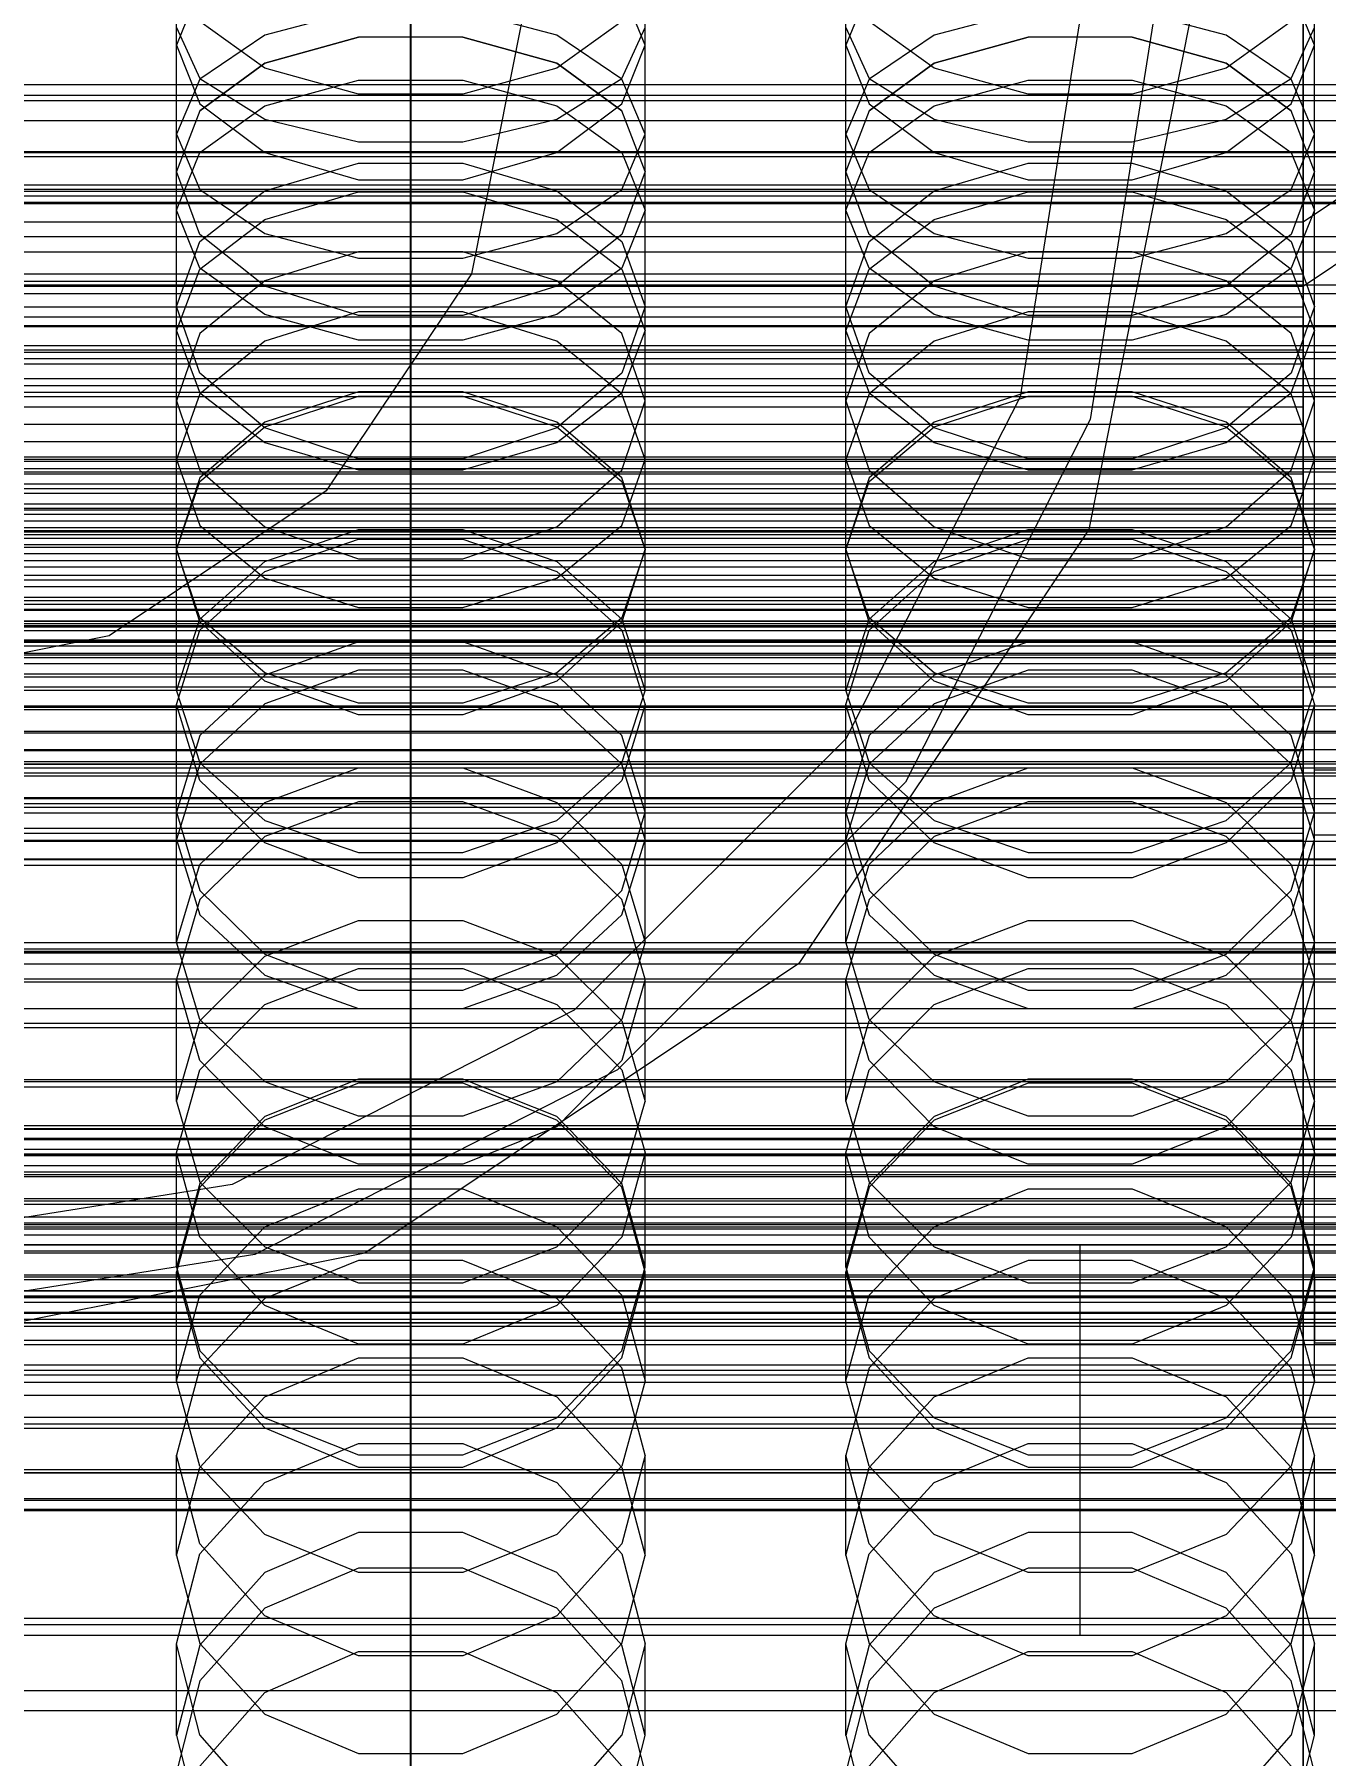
# Model space of a CAD drawing. Header units: millimetres. Extents: x -2500 to 58855, y -53268 to 6837.
# Drawn here: x 16.3 to 132, y -34105.8 to -33951.5 of the extents above; entities that cross this region are included whole.
import ezdxf

# ---------------------------------------------------------------- set-up
doc = ezdxf.new("R2010")
doc.units = ezdxf.units.MM
for name, color, linetype, lineweight in [('COTAS_O', 1, 'Continuous', 0), ('frontal_briquetadora', 7, 'Continuous', 0), ('frontal_C01', 7, 'Continuous', 0), ('frontal_C02', 7, 'Continuous', 0), ('frontal_C03', 7, 'Continuous', 0), ('frontal_mezcladora', 7, 'Continuous', 0), ('frontal_secador', 7, 'Continuous', 0)]:
    doc.layers.add(name, color=color, linetype=linetype, lineweight=lineweight)
doc.dimstyles.new('R19_100', dxfattribs={"dimtxt": 250, "dimasz": 150, "dimexe": 150, "dimexo": 80, "dimgap": 100, "dimtad": 1, "dimtih": 1, "dimtoh": 1, "dimdsep": 46, "dimcen": 0.09, "dimadec": 0, "dimazin": 0, "dimtfac": 1, "dimtdec": 4, "dimtofl": 0, "dimtmove": 0, "dimatfit": 3, "dimfxl": 1, "dimtolj": 1, "dimtzin": 0, "dimarcsym": 0})

# ---------------------------------------------------------------- blocks, each defined once
blk = doc.blocks.new('*D39')
at = {"layer": 'COTAS_O', "color": 0, "lineweight": -2, "transparency": 16777216}
for p, q in [((-1725, -34320), (-1725, -33550)), ((1725, -34320), (1725, -33550)), ((-1575, -33700), (1575, -33700))]:
    blk.add_line(p, q, dxfattribs=at)
at = {"layer": 'COTAS_O', "color": 0, "transparency": 16777216}
for points in [[(-1575, -33675), (-1575, -33725), (-1725, -33700)], [(1575, -33675), (1575, -33725), (1725, -33700)]]:
    blk.add_solid(points, dxfattribs=at)
at = {"layer": 'Defpoints', "color": 0, "transparency": 16777216}
for p in [(1725, -33700), (-1725, -34400), (1725, -34400)]:
    blk.add_point(p, dxfattribs=at)
blk = doc.blocks.new('*D42')
at = {"layer": 'COTAS_O', "color": 0, "lineweight": -2, "transparency": 16777216}
for p, q in [((-570, -33700), (200, -33700)), ((50, -34750), (50, -33850)), ((-570, -34900), (200, -34900))]:
    blk.add_line(p, q, dxfattribs=at)
at = {"layer": 'COTAS_O', "color": 0, "transparency": 16777216}
for points in [[(25, -33850), (75, -33850), (50, -33700)], [(25, -34750), (75, -34750), (50, -34900)]]:
    blk.add_solid(points, dxfattribs=at)
at = {"layer": 'Defpoints', "color": 0, "transparency": 16777216}
for p in [(-650, -33700), (50, -33700), (-650, -34900)]:
    blk.add_point(p, dxfattribs=at)
blk = doc.blocks.new('*D43')
at = {"layer": 'COTAS_O', "color": 0, "lineweight": -2, "transparency": 16777216}
for p, q in [((-650, -34820), (-650, -34050)), ((650, -34820), (650, -34050)), ((-500, -34200), (500, -34200))]:
    blk.add_line(p, q, dxfattribs=at)
at = {"layer": 'COTAS_O', "color": 0, "transparency": 16777216}
for points in [[(-500, -34175), (-500, -34225), (-650, -34200)], [(500, -34175), (500, -34225), (650, -34200)]]:
    blk.add_solid(points, dxfattribs=at)
at = {"layer": 'Defpoints', "color": 0, "transparency": 16777216}
for p in [(650, -34200), (-650, -34900), (650, -34900)]:
    blk.add_point(p, dxfattribs=at)

msp = doc.modelspace()

# ---------------------------------------------------------------- linework, layer by layer
at = {"layer": 'frontal_briquetadora'}
for p, q in [((29, -33960.462), (29, -33945.334)), ((71, -33960.462), (71, -33945.334)), ((89, -33960.462), (89, -33945.334)), ((131, -33960.462), (131, -33945.334)), ((31.08, -33947.366), (29, -33952.465)), ((71, -33952.465), (68.92, -33947.366)), ((91.08, -33947.366), (89, -33952.465)), ((131, -33952.465), (128.92, -33947.366)), ((36.906, -33954.52), (31.08, -33950.361)), ((45.327, -33949.368), (36.907, -33951.565)), ((63.093, -33951.565), (54.673, -33949.368)), ((68.92, -33950.361), (63.094, -33954.52)), ((96.906, -33954.52), (91.08, -33950.361)), ((105.327, -33949.368), (96.907, -33951.565)), ((123.093, -33951.565), (114.673, -33949.368)), ((128.92, -33950.361), (123.094, -33954.52)), ((29, -33950.89), (31.08, -33955.446)), ((36.907, -33951.565), (31.08, -33955.525)), ((45.326, -33951.768), (36.906, -33954.085)), ((36.906, -33954.085), (45.326, -33951.768)), ((54.674, -33951.768), (45.326, -33951.768)), ((63.094, -33954.085), (54.674, -33951.768)), ((54.674, -33951.768), (63.094, -33954.085)), ((68.92, -33955.525), (63.093, -33951.565)), ((68.92, -33955.446), (71, -33950.89)), ((89, -33950.89), (91.08, -33955.446)), ((96.907, -33951.565), (91.08, -33955.525)), ((105.326, -33951.768), (96.906, -33954.085)), ((96.906, -33954.085), (105.326, -33951.768)), ((114.674, -33951.768), (105.326, -33951.768)), ((123.094, -33954.085), (114.674, -33951.768)), ((114.674, -33951.768), (123.094, -33954.085)), ((128.92, -33955.525), (123.093, -33951.565)), ((128.92, -33955.446), (131, -33950.89)), ((29, -33967.266), (29, -33952.465)), ((29, -33952.465), (31.08, -33957.738)), ((68.92, -33957.738), (71, -33952.465)), ((71, -33967.266), (71, -33952.465)), ((89, -33967.266), (89, -33952.465)), ((89, -33952.465), (91.08, -33957.738)), ((128.92, -33957.738), (131, -33952.465)), ((131, -33967.266), (131, -33952.465)), ((36.906, -33954.085), (31.08, -33958.344)), ((31.08, -33958.344), (36.906, -33954.085)), ((45.326, -33956.878), (36.906, -33954.52)), ((63.094, -33954.52), (54.674, -33956.878)), ((68.92, -33958.344), (63.094, -33954.085)), ((63.094, -33954.085), (68.92, -33958.344)), ((96.906, -33954.085), (91.08, -33958.344)), ((91.08, -33958.344), (96.906, -33954.085)), ((105.326, -33956.878), (96.906, -33954.52)), ((123.094, -33954.52), (114.674, -33956.878)), ((128.92, -33958.344), (123.094, -33954.085)), ((123.094, -33954.085), (128.92, -33958.344)), ((31.08, -33955.525), (29, -33960.462)), ((31.08, -33955.446), (36.907, -33959.099)), ((36.907, -33957.922), (45.327, -33955.615)), ((54.674, -33956.878), (45.326, -33956.878)), ((45.327, -33955.615), (54.673, -33955.615)), ((54.673, -33955.615), (63.093, -33957.922)), ((63.093, -33959.099), (68.92, -33955.446)), ((71, -33960.462), (68.92, -33955.525)), ((91.08, -33955.525), (89, -33960.462)), ((91.08, -33955.446), (96.907, -33959.099)), ((96.907, -33957.922), (105.327, -33955.615)), ((114.674, -33956.878), (105.326, -33956.878)), ((105.327, -33955.615), (114.673, -33955.615)), ((114.673, -33955.615), (123.093, -33957.922)), ((123.093, -33959.099), (128.92, -33955.446)), ((131, -33960.462), (128.92, -33955.525)), ((31.08, -33958.344), (29, -33963.807)), ((31.08, -33957.738), (36.906, -33962.092)), ((31.08, -33962.081), (36.907, -33957.922)), ((63.093, -33957.922), (68.92, -33962.081)), ((63.094, -33962.092), (68.92, -33957.738)), ((71, -33963.807), (68.92, -33958.344)), ((91.08, -33958.344), (89, -33963.807)), ((91.08, -33957.738), (96.906, -33962.092)), ((91.08, -33962.081), (96.907, -33957.922)), ((123.093, -33957.922), (128.92, -33962.081)), ((123.094, -33962.092), (128.92, -33957.738)), ((131, -33963.807), (128.92, -33958.344)), ((36.907, -33959.099), (45.327, -33961.127)), ((54.673, -33961.127), (63.093, -33959.099)), ((96.907, -33959.099), (105.327, -33961.127)), ((114.673, -33961.127), (123.093, -33959.099)), ((29, -33960.462), (31.08, -33965.4)), ((45.327, -33961.127), (54.673, -33961.127)), ((68.92, -33965.4), (71, -33960.462)), ((89, -33960.462), (91.08, -33965.4)), ((105.327, -33961.127), (114.673, -33961.127)), ((128.92, -33965.4), (131, -33960.462)), ((29, -33967.266), (31.08, -33962.081)), ((36.906, -33962.092), (45.326, -33964.556)), ((36.906, -33965.539), (45.326, -33963.061)), ((45.326, -33963.061), (54.674, -33963.061)), ((54.674, -33964.556), (63.094, -33962.092)), ((54.674, -33963.061), (63.094, -33965.539)), ((68.92, -33962.081), (71, -33967.266)), ((89, -33967.266), (91.08, -33962.081)), ((96.906, -33962.092), (105.326, -33964.556)), ((96.906, -33965.539), (105.326, -33963.061)), ((105.326, -33963.061), (114.674, -33963.061)), ((114.674, -33964.556), (123.094, -33962.092)), ((114.674, -33963.061), (123.094, -33965.539)), ((128.92, -33962.081), (131, -33967.266)), ((31.08, -33969.438), (29, -33963.807)), ((29, -33978.088), (29, -33963.807)), ((45.326, -33964.556), (54.674, -33964.556)), ((71, -33963.807), (68.92, -33969.438)), ((71, -33978.088), (71, -33963.807)), ((91.08, -33969.438), (89, -33963.807)), ((89, -33978.088), (89, -33963.807)), ((105.326, -33964.556), (114.674, -33964.556)), ((131, -33963.807), (128.92, -33969.438)), ((131, -33978.088), (131, -33963.807)), ((31.08, -33965.4), (36.907, -33969.359)), ((31.08, -33970.084), (36.906, -33965.539)), ((36.907, -33968.093), (45.327, -33965.624)), ((45.327, -33965.624), (54.673, -33965.624)), ((54.673, -33965.624), (63.093, -33968.093)), ((63.093, -33969.359), (68.92, -33965.4)), ((63.094, -33965.539), (68.92, -33970.084)), ((91.08, -33965.4), (96.907, -33969.359)), ((91.08, -33970.084), (96.906, -33965.539)), ((96.907, -33968.093), (105.327, -33965.624)), ((105.327, -33965.624), (114.673, -33965.624)), ((114.673, -33965.624), (123.093, -33968.093)), ((123.093, -33969.359), (128.92, -33965.4)), ((123.094, -33965.539), (128.92, -33970.084)), ((31.08, -33972.452), (29, -33967.266)), ((71, -33967.266), (68.92, -33972.452)), ((91.08, -33972.452), (89, -33967.266)), ((131, -33967.266), (128.92, -33972.452)), ((31.08, -33972.541), (36.907, -33968.093)), ((63.093, -33968.093), (68.92, -33972.541)), ((91.08, -33972.541), (96.907, -33968.093)), ((123.093, -33968.093), (128.92, -33972.541)), ((29, -33975.899), (31.08, -33970.084)), ((36.906, -33974.075), (31.08, -33969.438)), ((36.907, -33969.359), (45.327, -33971.557)), ((54.673, -33971.557), (63.093, -33969.359)), ((68.92, -33969.438), (63.094, -33974.075)), ((68.92, -33970.084), (71, -33975.899)), ((89, -33975.899), (91.08, -33970.084)), ((96.906, -33974.075), (91.08, -33969.438)), ((96.907, -33969.359), (105.327, -33971.557)), ((114.673, -33971.557), (123.093, -33969.359)), ((128.92, -33969.438), (123.094, -33974.075)), ((128.92, -33970.084), (131, -33975.899)), ((45.326, -33971.009), (36.906, -33973.591)), ((54.674, -33971.009), (45.326, -33971.009)), ((45.327, -33971.557), (54.673, -33971.557)), ((63.094, -33973.591), (54.674, -33971.009)), ((105.326, -33971.009), (96.906, -33973.591)), ((114.674, -33971.009), (105.326, -33971.009)), ((105.327, -33971.557), (114.673, -33971.557)), ((123.094, -33973.591), (114.674, -33971.009)), ((29, -33978.088), (31.08, -33972.541)), ((36.907, -33976.61), (31.08, -33972.452)), ((36.906, -33973.591), (31.08, -33978.321)), ((68.92, -33972.452), (63.093, -33976.61)), ((68.92, -33978.321), (63.094, -33973.591)), ((68.92, -33972.541), (71, -33978.088)), ((89, -33978.088), (91.08, -33972.541)), ((96.907, -33976.61), (91.08, -33972.452)), ((96.906, -33973.591), (91.08, -33978.321)), ((128.92, -33972.452), (123.093, -33976.61)), ((128.92, -33978.321), (123.094, -33973.591)), ((128.92, -33972.541), (131, -33978.088)), ((45.326, -33976.695), (36.906, -33974.075)), ((63.094, -33974.075), (54.674, -33976.695)), ((105.326, -33976.695), (96.906, -33974.075)), ((123.094, -33974.075), (114.674, -33976.695)), ((31.08, -33981.875), (29, -33975.899)), ((29, -33989.624), (29, -33975.899)), ((45.327, -33976.379), (36.907, -33979.002)), ((45.327, -33978.918), (36.907, -33976.61)), ((54.674, -33976.695), (45.326, -33976.695)), ((54.673, -33976.379), (45.327, -33976.379)), ((63.093, -33979.002), (54.673, -33976.379)), ((63.093, -33976.61), (54.673, -33978.918)), ((71, -33975.899), (68.92, -33981.875)), ((71, -33989.624), (71, -33975.899)), ((91.08, -33981.875), (89, -33975.899)), ((89, -33989.624), (89, -33975.899)), ((105.327, -33976.379), (96.907, -33979.002)), ((105.327, -33978.918), (96.907, -33976.61)), ((114.674, -33976.695), (105.326, -33976.695)), ((114.673, -33976.379), (105.327, -33976.379)), ((123.093, -33979.002), (114.673, -33976.379)), ((123.093, -33976.61), (114.673, -33978.918)), ((131, -33975.899), (128.92, -33981.875)), ((131, -33989.624), (131, -33975.899)), ((29, -33978.088), (31.08, -33983.634)), ((31.08, -33978.321), (29, -33984.362)), ((68.92, -33983.634), (71, -33978.088)), ((71, -33984.362), (68.92, -33978.321)), ((89, -33978.088), (91.08, -33983.634)), ((91.08, -33978.321), (89, -33984.362)), ((128.92, -33983.634), (131, -33978.088)), ((131, -33984.362), (128.92, -33978.321)), ((36.907, -33979.002), (31.08, -33983.729)), ((54.673, -33978.918), (45.327, -33978.918)), ((68.92, -33983.729), (63.093, -33979.002)), ((96.907, -33979.002), (91.08, -33983.729)), ((114.673, -33978.918), (105.327, -33978.918)), ((128.92, -33983.729), (123.093, -33979.002)), ((36.906, -33986.783), (31.08, -33981.875)), ((68.92, -33981.875), (63.094, -33986.783)), ((96.906, -33986.783), (91.08, -33981.875)), ((128.92, -33981.875), (123.094, -33986.783)), ((31.08, -33983.729), (29, -33989.624)), ((29, -33997.699), (29, -33984.362)), ((29, -33984.362), (31.08, -33990.56)), ((31.08, -33983.634), (36.907, -33988.082)), ((45.326, -33983.539), (36.906, -33986.271)), ((36.907, -33986.673), (45.327, -33983.95)), ((54.674, -33983.539), (45.326, -33983.539)), ((45.327, -33983.95), (54.673, -33983.95)), ((54.673, -33983.95), (63.093, -33986.673)), ((63.094, -33986.271), (54.674, -33983.539)), ((63.093, -33988.082), (68.92, -33983.634)), ((71, -33989.624), (68.92, -33983.729)), ((68.92, -33990.56), (71, -33984.362)), ((71, -33997.699), (71, -33984.362)), ((91.08, -33983.729), (89, -33989.624)), ((89, -33997.699), (89, -33984.362)), ((89, -33984.362), (91.08, -33990.56)), ((91.08, -33983.634), (96.907, -33988.082)), ((105.326, -33983.539), (96.906, -33986.271)), ((96.907, -33986.673), (105.327, -33983.95)), ((114.674, -33983.539), (105.326, -33983.539)), ((105.327, -33983.95), (114.673, -33983.95)), ((114.673, -33983.95), (123.093, -33986.673)), ((123.094, -33986.271), (114.674, -33983.539)), ((123.093, -33988.082), (128.92, -33983.634)), ((131, -33989.624), (128.92, -33983.729)), ((128.92, -33990.56), (131, -33984.362)), ((131, -33997.699), (131, -33984.362)), ((36.906, -33986.271), (31.08, -33991.269)), ((68.92, -33991.269), (63.094, -33986.271)), ((96.906, -33986.271), (91.08, -33991.269)), ((128.92, -33991.269), (123.094, -33986.271)), ((31.08, -33991.58), (36.907, -33986.673)), ((45.326, -33989.552), (36.906, -33986.783)), ((63.094, -33986.783), (54.674, -33989.552)), ((63.093, -33986.673), (68.92, -33991.58)), ((91.08, -33991.58), (96.907, -33986.673)), ((105.326, -33989.552), (96.906, -33986.783)), ((123.094, -33986.783), (114.674, -33989.552)), ((123.093, -33986.673), (128.92, -33991.58)), ((36.907, -33988.082), (45.327, -33990.551)), ((54.673, -33990.551), (63.093, -33988.082)), ((96.907, -33988.082), (105.327, -33990.551)), ((114.673, -33990.551), (123.093, -33988.082)), ((29, -33989.624), (31.08, -33995.519)), ((31.08, -33990.56), (36.906, -33995.642)), ((54.674, -33989.552), (45.326, -33989.552)), ((45.327, -33990.551), (54.673, -33990.551)), ((63.094, -33995.642), (68.92, -33990.56)), ((68.92, -33995.519), (71, -33989.624)), ((89, -33989.624), (91.08, -33995.519)), ((91.08, -33990.56), (96.906, -33995.642)), ((114.674, -33989.552), (105.326, -33989.552)), ((105.327, -33990.551), (114.673, -33990.551)), ((123.094, -33995.642), (128.92, -33990.56)), ((128.92, -33995.519), (131, -33989.624)), ((31.08, -33991.269), (29, -33997.637)), ((29, -33997.699), (31.08, -33991.58)), ((71, -33997.637), (68.92, -33991.269)), ((68.92, -33991.58), (71, -33997.699)), ((91.08, -33991.269), (89, -33997.637)), ((89, -33997.699), (91.08, -33991.58)), ((131, -33997.637), (128.92, -33991.269)), ((128.92, -33991.58), (131, -33997.699)), ((31.08, -33995.519), (36.907, -34000.246)), ((63.093, -34000.246), (68.92, -33995.519)), ((91.08, -33995.519), (96.907, -34000.246)), ((123.093, -34000.246), (128.92, -33995.519)), ((36.906, -33995.642), (45.326, -33998.507)), ((36.906, -33999.647), (45.326, -33996.77)), ((36.907, -33998.756), (45.327, -33995.888)), ((45.326, -33996.77), (54.674, -33996.77)), ((45.327, -33995.888), (54.673, -33995.888)), ((54.673, -33995.888), (63.093, -33998.756)), ((54.674, -33998.507), (63.094, -33995.642)), ((54.674, -33996.77), (63.094, -33999.647)), ((96.906, -33995.642), (105.326, -33998.507)), ((96.906, -33999.647), (105.326, -33996.77)), ((96.907, -33998.756), (105.327, -33995.888)), ((105.326, -33996.77), (114.674, -33996.77)), ((105.327, -33995.888), (114.673, -33995.888)), ((114.673, -33995.888), (123.093, -33998.756)), ((114.674, -33998.507), (123.094, -33995.642)), ((114.674, -33996.77), (123.094, -33999.647)), ((31.08, -34004.156), (29, -33997.637)), ((29, -34010.365), (29, -33997.637)), ((31.08, -34003.818), (29, -33997.699)), ((45.326, -33998.507), (54.674, -33998.507)), ((71, -33997.637), (68.92, -34004.156)), ((71, -33997.699), (68.92, -34003.818)), ((71, -34010.365), (71, -33997.637)), ((91.08, -34004.156), (89, -33997.637)), ((89, -34010.365), (89, -33997.637)), ((91.08, -34003.818), (89, -33997.699)), ((105.326, -33998.507), (114.674, -33998.507)), ((131, -33997.637), (128.92, -34004.156)), ((131, -33997.699), (128.92, -34003.818)), ((131, -34010.365), (131, -33997.637)), ((31.08, -34003.922), (36.907, -33998.756)), ((31.08, -34004.9), (36.906, -33999.647)), ((63.093, -33998.756), (68.92, -34003.922)), ((63.094, -33999.647), (68.92, -34004.9)), ((91.08, -34003.922), (96.907, -33998.756)), ((91.08, -34004.9), (96.906, -33999.647)), ((123.093, -33998.756), (128.92, -34003.922)), ((123.094, -33999.647), (128.92, -34004.9)), ((36.907, -34000.246), (45.327, -34002.87)), ((54.673, -34002.87), (63.093, -34000.246)), ((96.907, -34000.246), (105.327, -34002.87)), ((114.673, -34002.87), (123.093, -34000.246)), ((45.327, -34002.87), (54.673, -34002.87)), ((105.327, -34002.87), (114.673, -34002.87)), ((29, -34010.365), (31.08, -34003.922)), ((36.907, -34008.725), (31.08, -34003.818)), ((36.906, -34009.49), (31.08, -34004.156)), ((68.92, -34003.818), (63.093, -34008.725)), ((68.92, -34004.156), (63.094, -34009.49)), ((68.92, -34003.922), (71, -34010.365)), ((89, -34010.365), (91.08, -34003.922)), ((96.907, -34008.725), (91.08, -34003.818)), ((96.906, -34009.49), (91.08, -34004.156)), ((128.92, -34003.818), (123.093, -34008.725)), ((128.92, -34004.156), (123.094, -34009.49)), ((128.92, -34003.922), (131, -34010.365)), ((29, -34011.581), (31.08, -34004.9)), ((45.326, -34005.966), (36.906, -34008.934)), ((54.674, -34005.966), (45.326, -34005.966)), ((63.094, -34008.934), (54.674, -34005.966)), ((68.92, -34004.9), (71, -34011.581)), ((89, -34011.581), (91.08, -34004.9)), ((105.326, -34005.966), (96.906, -34008.934)), ((114.674, -34005.966), (105.326, -34005.966)), ((123.094, -34008.934), (114.674, -34005.966)), ((128.92, -34004.9), (131, -34011.581)), ((36.906, -34008.934), (31.08, -34014.352)), ((45.327, -34008.499), (36.907, -34011.504)), ((45.327, -34011.448), (36.907, -34008.725)), ((54.673, -34008.499), (45.327, -34008.499)), ((63.093, -34011.504), (54.673, -34008.499)), ((63.093, -34008.725), (54.673, -34011.448)), ((68.92, -34014.351), (63.094, -34008.934)), ((96.906, -34008.934), (91.08, -34014.352)), ((105.327, -34008.499), (96.907, -34011.504)), ((105.327, -34011.448), (96.907, -34008.725)), ((114.673, -34008.499), (105.327, -34008.499)), ((123.093, -34011.504), (114.673, -34008.499)), ((123.093, -34008.725), (114.673, -34011.448)), ((128.92, -34014.351), (123.094, -34008.934)), ((29, -34010.365), (31.08, -34016.808)), ((45.326, -34012.492), (36.906, -34009.49)), ((63.094, -34009.49), (54.674, -34012.492)), ((68.92, -34016.808), (71, -34010.365)), ((89, -34010.365), (91.08, -34016.808)), ((105.326, -34012.492), (96.906, -34009.49)), ((123.094, -34009.49), (114.674, -34012.492)), ((128.92, -34016.808), (131, -34010.365)), ((31.08, -34018.404), (29, -34011.581)), ((29, -34023.669), (29, -34011.581)), ((36.907, -34011.504), (31.08, -34016.918)), ((54.674, -34012.492), (45.326, -34012.492)), ((54.673, -34011.448), (45.327, -34011.448)), ((68.92, -34016.918), (63.093, -34011.504)), ((71, -34011.581), (68.92, -34018.404)), ((71, -34023.669), (71, -34011.581)), ((91.08, -34018.404), (89, -34011.581)), ((89, -34023.669), (89, -34011.581)), ((96.907, -34011.504), (91.08, -34016.918)), ((114.674, -34012.492), (105.326, -34012.492)), ((114.673, -34011.448), (105.327, -34011.448)), ((128.92, -34016.918), (123.093, -34011.504)), ((131, -34011.581), (128.92, -34018.404)), ((131, -34023.669), (131, -34011.581)), ((31.08, -34014.352), (29, -34021.231)), ((71, -34021.231), (68.92, -34014.351)), ((91.08, -34014.352), (89, -34021.231)), ((131, -34021.231), (128.92, -34014.351)), ((31.08, -34016.918), (29, -34023.669)), ((31.08, -34016.808), (36.907, -34021.975)), ((63.093, -34021.975), (68.92, -34016.808)), ((71, -34023.669), (68.92, -34016.918)), ((91.08, -34016.918), (89, -34023.669)), ((91.08, -34016.808), (96.907, -34021.975)), ((123.093, -34021.975), (128.92, -34016.808)), ((131, -34023.669), (128.92, -34016.918)), ((36.906, -34023.977), (31.08, -34018.404)), ((36.907, -34020.357), (45.327, -34017.265)), ((45.327, -34017.265), (54.673, -34017.265)), ((54.673, -34017.265), (63.093, -34020.357)), ((68.92, -34018.404), (63.094, -34023.977)), ((96.906, -34023.977), (91.08, -34018.404)), ((96.907, -34020.357), (105.327, -34017.265)), ((105.327, -34017.265), (114.673, -34017.265)), ((114.673, -34017.265), (123.093, -34020.357)), ((128.92, -34018.404), (123.094, -34023.977)), ((29, -34032.877), (29, -34021.231)), ((29, -34021.231), (31.08, -34028.248)), ((31.08, -34025.929), (36.907, -34020.357)), ((45.326, -34020.296), (36.906, -34023.397)), ((54.674, -34020.296), (45.326, -34020.296)), ((63.094, -34023.397), (54.674, -34020.296)), ((63.093, -34020.357), (68.92, -34025.929)), ((68.92, -34028.248), (71, -34021.231)), ((71, -34032.877), (71, -34021.231)), ((89, -34032.877), (89, -34021.231)), ((89, -34021.231), (91.08, -34028.248)), ((91.08, -34025.929), (96.907, -34020.357)), ((105.326, -34020.296), (96.906, -34023.397)), ((114.674, -34020.296), (105.326, -34020.296)), ((123.094, -34023.397), (114.674, -34020.296)), ((123.093, -34020.357), (128.92, -34025.929)), ((128.92, -34028.248), (131, -34021.231)), ((131, -34032.877), (131, -34021.231)), ((36.907, -34021.975), (45.327, -34024.842)), ((54.673, -34024.842), (63.093, -34021.975)), ((96.907, -34021.975), (105.327, -34024.842)), ((114.673, -34024.842), (123.093, -34021.975)), ((29, -34023.669), (31.08, -34030.42)), ((36.906, -34023.397), (31.08, -34029.048)), ((45.326, -34027.11), (36.906, -34023.977)), ((45.327, -34024.842), (54.673, -34024.842)), ((63.094, -34023.977), (54.674, -34027.11)), ((68.92, -34029.048), (63.094, -34023.397)), ((68.92, -34030.42), (71, -34023.669)), ((89, -34023.669), (91.08, -34030.42)), ((96.906, -34023.397), (91.08, -34029.048)), ((105.326, -34027.11), (96.906, -34023.977)), ((105.327, -34024.842), (114.673, -34024.842)), ((123.094, -34023.977), (114.674, -34027.11)), ((128.92, -34029.048), (123.094, -34023.397)), ((128.92, -34030.42), (131, -34023.669)), ((29, -34032.877), (31.08, -34025.929)), ((68.92, -34025.929), (71, -34032.877)), ((89, -34032.877), (91.08, -34025.929)), ((128.92, -34025.929), (131, -34032.877)), ((54.674, -34027.11), (45.326, -34027.11)), ((114.674, -34027.11), (105.326, -34027.11)), ((31.08, -34029.048), (29, -34036.213)), ((31.08, -34028.248), (36.906, -34033.973)), ((63.094, -34033.973), (68.92, -34028.248)), ((71, -34036.213), (68.92, -34029.048)), ((91.08, -34029.048), (89, -34036.213)), ((91.08, -34028.248), (96.906, -34033.973)), ((123.094, -34033.973), (128.92, -34028.248)), ((131, -34036.213), (128.92, -34029.048)), ((31.08, -34030.42), (36.907, -34035.834)), ((36.907, -34034.145), (45.327, -34030.928)), ((45.327, -34030.928), (54.673, -34030.928)), ((54.673, -34030.928), (63.093, -34034.145)), ((63.093, -34035.834), (68.92, -34030.42)), ((91.08, -34030.42), (96.907, -34035.834)), ((96.907, -34034.145), (105.327, -34030.928)), ((105.327, -34030.928), (114.673, -34030.928)), ((114.673, -34030.928), (123.093, -34034.145)), ((123.093, -34035.834), (128.92, -34030.42)), ((31.08, -34039.824), (29, -34032.877)), ((36.906, -34033.973), (45.326, -34037.189)), ((54.674, -34037.189), (63.094, -34033.973)), ((71, -34032.877), (68.92, -34039.824)), ((91.08, -34039.824), (89, -34032.877)), ((96.906, -34033.973), (105.326, -34037.189)), ((114.674, -34037.189), (123.094, -34033.973)), ((131, -34032.877), (128.92, -34039.824)), ((31.08, -34039.942), (36.907, -34034.145)), ((36.906, -34038.466), (45.326, -34035.24)), ((45.326, -34035.24), (54.674, -34035.24)), ((54.674, -34035.24), (63.094, -34038.466)), ((63.093, -34034.145), (68.92, -34039.942)), ((91.08, -34039.942), (96.907, -34034.145)), ((96.906, -34038.466), (105.326, -34035.24)), ((105.326, -34035.24), (114.674, -34035.24)), ((114.674, -34035.24), (123.094, -34038.466)), ((123.093, -34034.145), (128.92, -34039.942)), ((31.08, -34043.507), (29, -34036.213)), ((29, -34047.171), (29, -34036.213)), ((36.907, -34035.834), (45.327, -34038.839)), ((54.673, -34038.839), (63.093, -34035.834)), ((71, -34036.213), (68.92, -34043.507)), ((71, -34047.171), (71, -34036.213)), ((91.08, -34043.507), (89, -34036.213)), ((89, -34047.171), (89, -34036.213)), ((96.907, -34035.834), (105.327, -34038.839)), ((114.673, -34038.839), (123.093, -34035.834)), ((131, -34036.213), (128.92, -34043.507)), ((131, -34047.171), (131, -34036.213)), ((31.08, -34044.338), (36.906, -34038.466)), ((45.326, -34037.189), (54.674, -34037.189)), ((63.094, -34038.466), (68.92, -34044.338)), ((91.08, -34044.338), (96.906, -34038.466)), ((105.326, -34037.189), (114.674, -34037.189)), ((123.094, -34038.466), (128.92, -34044.338)), ((29, -34047.171), (31.08, -34039.942)), ((36.907, -34045.396), (31.08, -34039.824)), ((45.327, -34038.839), (54.673, -34038.839)), ((68.92, -34039.824), (63.093, -34045.396)), ((68.92, -34039.942), (71, -34047.171)), ((89, -34047.171), (91.08, -34039.942)), ((96.907, -34045.396), (91.08, -34039.824)), ((105.327, -34038.839), (114.673, -34038.839)), ((128.92, -34039.824), (123.093, -34045.396)), ((128.92, -34039.942), (131, -34047.171)), ((29, -34051.77), (31.08, -34044.338)), ((36.906, -34049.448), (31.08, -34043.507)), ((68.92, -34043.507), (63.094, -34049.448)), ((68.92, -34044.338), (71, -34051.77)), ((89, -34051.77), (91.08, -34044.338)), ((96.906, -34049.448), (91.08, -34043.507)), ((128.92, -34043.507), (123.094, -34049.448)), ((128.92, -34044.338), (131, -34051.77)), ((45.326, -34045.526), (36.906, -34048.83)), ((45.327, -34045.18), (36.907, -34048.514)), ((45.327, -34048.488), (36.907, -34045.396)), ((54.674, -34045.526), (45.326, -34045.526)), ((54.673, -34045.18), (45.327, -34045.18)), ((63.093, -34048.514), (54.673, -34045.18)), ((63.093, -34045.396), (54.673, -34048.488)), ((63.094, -34048.83), (54.674, -34045.526)), ((105.326, -34045.526), (96.906, -34048.83)), ((105.327, -34045.18), (96.907, -34048.514)), ((105.327, -34048.488), (96.907, -34045.396)), ((114.674, -34045.526), (105.326, -34045.526)), ((114.673, -34045.18), (105.327, -34045.18)), ((123.093, -34048.514), (114.673, -34045.18)), ((123.093, -34045.396), (114.673, -34048.488)), ((123.094, -34048.83), (114.674, -34045.526)), ((29, -34047.171), (31.08, -34054.4)), ((68.92, -34054.4), (71, -34047.171)), ((89, -34047.171), (91.08, -34054.4)), ((128.92, -34054.4), (131, -34047.171)), ((36.907, -34048.514), (31.08, -34054.522)), ((36.906, -34048.83), (31.08, -34054.842)), ((45.326, -34052.781), (36.906, -34049.448)), ((54.673, -34048.488), (45.327, -34048.488)), ((63.094, -34049.448), (54.674, -34052.781)), ((68.92, -34054.522), (63.093, -34048.514)), ((68.92, -34054.842), (63.094, -34048.83)), ((96.907, -34048.514), (91.08, -34054.522)), ((96.906, -34048.83), (91.08, -34054.842)), ((105.326, -34052.781), (96.906, -34049.448)), ((114.673, -34048.488), (105.327, -34048.488)), ((123.094, -34049.448), (114.674, -34052.781)), ((128.92, -34054.522), (123.093, -34048.514)), ((128.92, -34054.842), (123.094, -34048.83)), ((-160, -34051.97), (200, -34051.97)), ((31.08, -34059.324), (29, -34051.77)), ((29, -34062.014), (29, -34051.77)), ((71, -34051.77), (68.92, -34059.324)), ((71, -34062.014), (71, -34051.77)), ((91.08, -34059.324), (89, -34051.77)), ((89, -34062.014), (89, -34051.77)), ((131, -34051.77), (128.92, -34059.324)), ((131, -34062.014), (131, -34051.77)), ((54.674, -34052.781), (45.326, -34052.781)), ((114.674, -34052.781), (105.326, -34052.781)), ((31.08, -34054.522), (29, -34062.014)), ((31.08, -34054.842), (29, -34062.443)), ((31.08, -34054.4), (36.907, -34060.197)), ((36.907, -34058.398), (45.327, -34054.99)), ((45.327, -34054.99), (54.673, -34054.99)), ((54.673, -34054.99), (63.093, -34058.398)), ((63.093, -34060.197), (68.92, -34054.4)), ((71, -34062.014), (68.92, -34054.522)), ((71, -34062.443), (68.92, -34054.842)), ((91.08, -34054.522), (89, -34062.014)), ((91.08, -34054.842), (89, -34062.443)), ((91.08, -34054.4), (96.907, -34060.197)), ((96.907, -34058.398), (105.327, -34054.99)), ((105.327, -34054.99), (114.673, -34054.99)), ((114.673, -34054.99), (123.093, -34058.398)), ((123.093, -34060.197), (128.92, -34054.4)), ((131, -34062.014), (128.92, -34054.522)), ((131, -34062.443), (128.92, -34054.842)), ((-160, -34056.386), (200, -34056.386)), ((31.08, -34064.539), (36.907, -34058.398)), ((63.093, -34058.398), (68.92, -34064.539)), ((91.08, -34064.539), (96.907, -34058.398)), ((123.093, -34058.398), (128.92, -34064.539)), ((-160, -34060.009), (200, -34060.009)), ((36.906, -34065.466), (31.08, -34059.324)), ((36.907, -34060.197), (45.327, -34063.414)), ((54.673, -34063.414), (63.093, -34060.197)), ((68.92, -34059.324), (63.094, -34065.466)), ((96.906, -34065.466), (91.08, -34059.324)), ((96.907, -34060.197), (105.327, -34063.414)), ((114.673, -34063.414), (123.093, -34060.197)), ((128.92, -34059.324), (123.094, -34065.466)), ((45.326, -34061.412), (36.906, -34064.828)), ((54.674, -34061.412), (45.326, -34061.412)), ((63.094, -34064.828), (54.674, -34061.412)), ((105.326, -34061.412), (96.906, -34064.828)), ((114.674, -34061.412), (105.326, -34061.412)), ((123.094, -34064.828), (114.674, -34061.412)), ((29, -34062.014), (31.08, -34069.506)), ((29, -34072.197), (29, -34062.443)), ((29, -34062.443), (31.08, -34070.159)), ((45.327, -34063.414), (54.673, -34063.414)), ((68.92, -34069.506), (71, -34062.014)), ((68.92, -34070.159), (71, -34062.443)), ((71, -34072.197), (71, -34062.443)), ((89, -34062.014), (91.08, -34069.506)), ((89, -34072.197), (89, -34062.443)), ((89, -34062.443), (91.08, -34070.159)), ((105.327, -34063.414), (114.673, -34063.414)), ((128.92, -34069.506), (131, -34062.014)), ((128.92, -34070.159), (131, -34062.443)), ((131, -34072.197), (131, -34062.443)), ((-160, -34064.151), (200, -34064.151)), ((29, -34072.197), (31.08, -34064.539)), ((36.906, -34064.828), (31.08, -34071.036)), ((68.92, -34071.036), (63.094, -34064.828)), ((68.92, -34064.539), (71, -34072.197)), ((89, -34072.197), (91.08, -34064.539)), ((96.906, -34064.828), (91.08, -34071.036)), ((128.92, -34071.036), (123.094, -34064.828)), ((128.92, -34064.539), (131, -34072.197)), ((45.326, -34068.909), (36.906, -34065.466)), ((63.094, -34065.466), (54.674, -34068.909)), ((105.326, -34068.909), (96.906, -34065.466)), ((123.094, -34065.466), (114.674, -34068.909)), ((-160, -34068.567), (200, -34068.567)), ((31.08, -34069.506), (36.907, -34075.515)), ((54.674, -34068.909), (45.326, -34068.909)), ((63.093, -34075.515), (68.92, -34069.506)), ((91.08, -34069.506), (96.907, -34075.515)), ((114.674, -34068.909), (105.326, -34068.909)), ((123.093, -34075.515), (128.92, -34069.506)), ((31.08, -34071.036), (29, -34078.875)), ((31.08, -34070.159), (36.906, -34076.428)), ((36.907, -34073.656), (45.327, -34070.144)), ((45.327, -34070.144), (54.673, -34070.144)), ((54.673, -34070.144), (63.093, -34073.656)), ((63.094, -34076.428), (68.92, -34070.159)), ((71, -34078.875), (68.92, -34071.036)), ((91.08, -34071.036), (89, -34078.875)), ((91.08, -34070.159), (96.906, -34076.428)), ((96.907, -34073.656), (105.327, -34070.144)), ((105.327, -34070.144), (114.673, -34070.144)), ((114.673, -34070.144), (123.093, -34073.656)), ((123.094, -34076.428), (128.92, -34070.159)), ((131, -34078.875), (128.92, -34071.036)), ((31.08, -34079.855), (29, -34072.197)), ((71, -34072.197), (68.92, -34079.855)), ((91.08, -34079.855), (89, -34072.197)), ((131, -34072.197), (128.92, -34079.855)), ((31.08, -34079.984), (36.907, -34073.656)), ((63.093, -34073.656), (68.92, -34079.984)), ((91.08, -34079.984), (96.907, -34073.656)), ((123.093, -34073.656), (128.92, -34079.984)), ((36.907, -34075.515), (45.327, -34078.849)), ((54.673, -34078.849), (63.093, -34075.515)), ((96.907, -34075.515), (105.327, -34078.849)), ((114.673, -34078.849), (123.093, -34075.515)), ((36.906, -34076.428), (45.326, -34079.94)), ((54.674, -34079.94), (63.094, -34076.428)), ((96.906, -34076.428), (105.326, -34079.94)), ((114.674, -34079.94), (123.094, -34076.428)), ((36.906, -34081.332), (45.326, -34077.812)), ((45.326, -34077.812), (54.674, -34077.812)), ((54.674, -34077.812), (63.094, -34081.332)), ((96.906, -34081.332), (105.326, -34077.812)), ((105.326, -34077.812), (114.674, -34077.812)), ((114.674, -34077.812), (123.094, -34081.332)), ((31.08, -34086.819), (29, -34078.875)), ((29, -34087.875), (29, -34078.875)), ((29, -34087.875), (31.08, -34079.984)), ((36.907, -34085.996), (31.08, -34079.855)), ((45.326, -34079.94), (54.674, -34079.94)), ((45.327, -34078.849), (54.673, -34078.849)), ((68.92, -34079.855), (63.093, -34085.996)), ((71, -34078.875), (68.92, -34086.82)), ((68.92, -34079.984), (71, -34087.875)), ((71, -34087.875), (71, -34078.875)), ((91.08, -34086.819), (89, -34078.875)), ((89, -34087.875), (89, -34078.875)), ((89, -34087.875), (91.08, -34079.984)), ((96.907, -34085.996), (91.08, -34079.855)), ((105.326, -34079.94), (114.674, -34079.94)), ((105.327, -34078.849), (114.673, -34078.849)), ((128.92, -34079.855), (123.093, -34085.996)), ((131, -34078.875), (128.92, -34086.82)), ((128.92, -34079.984), (131, -34087.875)), ((131, -34087.875), (131, -34078.875)), ((31.08, -34087.722), (36.906, -34081.332)), ((63.094, -34081.332), (68.92, -34087.722)), ((91.08, -34087.722), (96.906, -34081.332)), ((123.094, -34081.332), (128.92, -34087.722)), ((45.327, -34085.792), (36.907, -34089.399)), ((45.327, -34089.404), (36.907, -34085.996)), ((54.673, -34085.792), (45.327, -34085.792)), ((63.093, -34089.399), (54.673, -34085.792)), ((63.093, -34085.996), (54.673, -34089.404)), ((105.327, -34085.792), (96.907, -34089.399)), ((105.327, -34089.404), (96.907, -34085.996)), ((114.673, -34085.792), (105.327, -34085.792)), ((123.093, -34089.399), (114.673, -34085.792)), ((123.093, -34085.996), (114.673, -34089.404)), ((29, -34095.779), (31.08, -34087.722)), ((29, -34087.875), (31.08, -34095.766)), ((36.906, -34093.266), (31.08, -34086.819)), ((68.92, -34086.82), (63.094, -34093.266)), ((68.92, -34087.722), (71, -34095.779)), ((68.92, -34095.766), (71, -34087.875)), ((89, -34095.779), (91.08, -34087.722)), ((89, -34087.875), (91.08, -34095.766)), ((96.906, -34093.266), (91.08, -34086.819)), ((128.92, -34086.82), (123.094, -34093.266)), ((128.92, -34087.722), (131, -34095.779)), ((128.92, -34095.766), (131, -34087.875)), ((36.907, -34089.399), (31.08, -34095.899)), ((45.326, -34089.012), (36.906, -34092.596)), ((54.674, -34089.012), (45.326, -34089.012)), ((54.673, -34089.404), (45.327, -34089.404)), ((63.094, -34092.596), (54.674, -34089.012)), ((68.92, -34095.899), (63.093, -34089.399)), ((96.907, -34089.399), (91.08, -34095.899)), ((105.326, -34089.012), (96.906, -34092.596)), ((114.674, -34089.012), (105.326, -34089.012)), ((114.673, -34089.404), (105.327, -34089.404)), ((123.094, -34092.596), (114.674, -34089.012)), ((128.92, -34095.899), (123.093, -34089.399)), ((36.906, -34092.596), (31.08, -34099.099)), ((68.92, -34099.099), (63.094, -34092.596)), ((96.906, -34092.596), (91.08, -34099.099)), ((128.92, -34099.099), (123.094, -34092.596)), ((45.326, -34096.873), (36.906, -34093.266)), ((63.094, -34093.266), (54.674, -34096.873)), ((105.326, -34096.873), (96.906, -34093.266)), ((123.094, -34093.266), (114.674, -34096.873)), ((31.08, -34103.933), (29, -34095.779)), ((29, -34104.004), (29, -34095.779)), ((31.08, -34095.766), (36.907, -34102.094)), ((63.093, -34102.094), (68.92, -34095.766)), ((71, -34095.779), (68.92, -34103.933)), ((71, -34104.004), (71, -34095.779)), ((91.08, -34103.933), (89, -34095.779)), ((89, -34104.004), (89, -34095.779)), ((91.08, -34095.766), (96.907, -34102.094)), ((123.093, -34102.094), (128.92, -34095.766)), ((131, -34095.779), (128.92, -34103.933)), ((131, -34104.004), (131, -34095.779)), ((31.08, -34095.899), (29, -34104.004)), ((36.907, -34100.145), (45.327, -34096.48)), ((54.674, -34096.873), (45.326, -34096.873)), ((45.327, -34096.48), (54.673, -34096.48)), ((54.673, -34096.48), (63.093, -34100.145)), ((71, -34104.004), (68.92, -34095.899)), ((91.08, -34095.899), (89, -34104.004)), ((96.907, -34100.145), (105.327, -34096.48)), ((114.674, -34096.873), (105.326, -34096.873)), ((105.327, -34096.48), (114.673, -34096.48)), ((114.673, -34096.48), (123.093, -34100.145)), ((131, -34104.004), (128.92, -34095.899)), ((200, -34100), (-160, -34100)), ((31.08, -34099.099), (29, -34107.292)), ((31.08, -34106.751), (36.907, -34100.145)), ((63.093, -34100.145), (68.92, -34106.751)), ((71, -34107.292), (68.92, -34099.099)), ((91.08, -34099.099), (89, -34107.292)), ((91.08, -34106.751), (96.907, -34100.145)), ((123.093, -34100.145), (128.92, -34106.751)), ((131, -34107.292), (128.92, -34099.099)), ((36.907, -34102.094), (45.327, -34105.606)), ((54.673, -34105.606), (63.093, -34102.094)), ((96.907, -34102.094), (105.327, -34105.606)), ((114.673, -34105.606), (123.093, -34102.094)), ((29, -34104.004), (31.08, -34112.109)), ((36.906, -34110.541), (31.08, -34103.933)), ((68.92, -34103.933), (63.094, -34110.541)), ((68.92, -34112.109), (71, -34104.004)), ((89, -34104.004), (91.08, -34112.109)), ((96.906, -34110.541), (91.08, -34103.933)), ((128.92, -34103.933), (123.094, -34110.541)), ((128.92, -34112.109), (131, -34104.004)), ((45.327, -34105.606), (54.673, -34105.606)), ((105.327, -34105.606), (114.673, -34105.606))]:
    msp.add_line(p, q, dxfattribs=at)
at = {"layer": 'frontal_C01'}
for p, q in [((130, -34116.064), (130, -33803.877)), ((130, -33809.565), (130, -34121.752)), ((430, -34020.498), (-430, -34020.498)), ((430, -34025.498), (-430, -34025.498)), ((430, -34075.498), (-430, -34075.498)), ((430, -34080.498), (-430, -34080.498))]:
    msp.add_line(p, q, dxfattribs=at)
at = {"layer": 'frontal_C02'}
for p, q in [((130, -33968.332), (130, -33683.511)), ((130, -33689.252), (130, -33974.073)), ((228.298, -33902.474), (130, -33968.332)), ((130, -33974.073), (228.298, -33908.215)), ((-450, -33959.212), (450, -33959.212)), ((130, -33968.332), (0, -33968.332)), ((130, -34253.153), (130, -33968.332)), ((-130, -33972.98), (130, -33972.98)), ((-130, -33973.616), (130, -33973.616)), ((130, -33973.616), (130, -33972.98)), ((130, -33972.98), (130, -33974.073)), ((130, -33975.939), (130, -33973.616)), ((-130, -33974.073), (130, -33974.073)), ((0, -33974.073), (130, -33974.073)), ((130, -33974.073), (130, -34258.894)), ((130, -33974.073), (130, -33976.822)), ((-130, -33975.939), (130, -33975.939)), ((-130, -33976.822), (130, -33976.822)), ((130, -33979.79), (130, -33975.939)), ((130, -33976.822), (130, -33981.04)), ((-130, -33979.79), (130, -33979.79)), ((130, -33984.907), (130, -33979.79)), ((-130, -33981.04), (130, -33981.04)), ((130, -33981.04), (130, -33986.437)), ((-130, -33984.907), (130, -33984.907)), ((130, -33990.941), (130, -33984.907)), ((-130, -33986.437), (130, -33986.437)), ((130, -33986.437), (130, -33992.648)), ((-148, -33989.37), (148, -33989.37)), ((-148, -33989.595), (148, -33989.595)), ((-148, -33989.757), (148, -33989.757)), ((-148, -33990.418), (148, -33990.418)), ((-148, -33990.731), (148, -33990.731)), ((-148, -33991.783), (148, -33991.783)), ((-148, -33992.226), (148, -33992.226)), ((130, -33990.941), (-130, -33990.941)), ((130, -33997.481), (130, -33990.941)), ((-148, -33993.596), (148, -33993.596)), ((-130, -33992.648), (130, -33992.648)), ((130, -33992.648), (130, -33999.248)), ((-148, -33994.138), (148, -33994.138)), ((148, -33995.734), (-148, -33995.734)), ((-148, -33996.339), (148, -33996.339)), ((-148, -33998.051), (148, -33998.051)), ((-130, -33997.481), (130, -33997.481)), ((130, -34004.081), (130, -33997.481)), ((-148, -33998.677), (148, -33998.677)), ((-130, -33999.248), (130, -33999.248)), ((130, -33999.248), (130, -34005.788)), ((-148, -34000.39), (148, -34000.39)), ((-148, -34000.995), (148, -34000.995)), ((-148, -34002.59), (148, -34002.59)), ((-148, -34003.133), (148, -34003.133)), ((430, -34004.136), (-430, -34004.136)), ((-148, -34004.503), (148, -34004.503)), ((-130, -34004.081), (130, -34004.081)), ((130, -34010.291), (130, -34004.081)), ((-148, -34004.946), (148, -34004.946)), ((-148, -34005.997), (148, -34005.997)), ((-148, -34006.31), (148, -34006.31)), ((-130, -34005.788), (130, -34005.788)), ((130, -34005.788), (130, -34011.822)), ((-148, -34006.971), (148, -34006.971)), ((-148, -34007.133), (148, -34007.133)), ((-148, -34007.359), (148, -34007.359)), ((430, -34009.136), (-430, -34009.136)), ((-130, -34010.291), (130, -34010.291)), ((130, -34015.689), (130, -34010.291)), ((-130, -34011.822), (130, -34011.822)), ((130, -34011.822), (130, -34016.939)), ((-130, -34015.689), (130, -34015.689)), ((-130, -34016.939), (130, -34016.939)), ((130, -34019.906), (130, -34015.689)), ((130, -34016.939), (130, -34020.79)), ((131, -34023.283), (131, -34017.437)), ((131, -34017.437), (149, -34017.437)), ((131, -34062.959), (131, -34017.437)), ((-130, -34019.906), (130, -34019.906)), ((130, -34022.655), (130, -34019.906)), ((-130, -34020.79), (130, -34020.79)), ((130, -34020.79), (130, -34023.113)), ((-130, -34022.655), (130, -34022.655)), ((-130, -34023.113), (130, -34023.113)), ((130, -34023.749), (130, -34022.655)), ((130, -34023.113), (130, -34023.749)), ((149, -34023.283), (131, -34023.283)), ((131, -34068.804), (131, -34023.283)), ((-130, -34023.749), (130, -34023.749)), ((-425, -34057.502), (425, -34057.502)), ((430, -34059.136), (-430, -34059.136)), ((149, -34062.959), (131, -34062.959)), ((131, -34062.959), (131, -34068.804)), ((430, -34064.136), (-430, -34064.136)), ((425, -34068.978), (-425, -34068.978)), ((131, -34068.804), (149, -34068.804)), ((425, -34072.349), (-425, -34072.349)), ((-425, -34083.825), (425, -34083.825))]:
    msp.add_line(p, q, dxfattribs=at)
at = {"layer": 'frontal_C03'}
for p, q in [((-250, -33956.943), (250, -33956.943)), ((-250, -33957.435), (250, -33957.435)), ((-250, -33962.1), (250, -33962.1)), ((-250, -33962.448), (250, -33962.448)), ((-250, -33965.381), (250, -33965.381)), ((-250, -33965.561), (250, -33965.561)), ((-250, -33966.561), (250, -33966.561)), ((-450, -33983.58), (450, -33983.58)), ((450, -33995.136), (-450, -33995.136)), ((450, -33997.261), (-450, -33997.261)), ((-450, -34008.817), (450, -34008.817)), ((430, -34011.714), (-430, -34011.714)), ((430, -34016.714), (-430, -34016.714)), ((-250, -34032.907), (250, -34032.907)), ((-250, -34033.701), (250, -34033.701)), ((-250, -34033.844), (250, -34033.844)), ((-250, -34036.172), (250, -34036.172)), ((-250, -34036.448), (250, -34036.448)), ((-250, -34040.151), (250, -34040.151)), ((-250, -34040.542), (250, -34040.542)), ((-250, -34045.367), (250, -34045.367)), ((-250, -34045.846), (250, -34045.846)), ((-450, -34049.306), (450, -34049.306)), ((-450, -34049.588), (450, -34049.588)), ((-450, -34049.638), (450, -34049.638)), ((-450, -34050.463), (450, -34050.463)), ((-450, -34050.561), (450, -34050.561)), ((-450, -34051.873), (450, -34051.873)), ((-450, -34052.011), (450, -34052.011)), ((250, -34051.465), (-250, -34051.465)), ((-250, -34051.999), (250, -34051.999)), ((-450, -34053.721), (450, -34053.721)), ((-450, -34053.891), (450, -34053.891)), ((450, -34055.882), (-450, -34055.882)), ((-450, -34056.071), (450, -34056.071)), ((-450, -34058.208), (450, -34058.208)), ((-450, -34058.404), (450, -34058.404)), ((-250, -34058.03), (250, -34058.03)), ((-250, -34058.582), (250, -34058.582)), ((-450, -34060.54), (450, -34060.54)), ((-450, -34060.73), (450, -34060.73)), ((-450, -34062.721), (450, -34062.721)), ((-450, -34062.89), (450, -34062.89)), ((-450, -34064.6), (450, -34064.6)), ((-450, -34064.739), (450, -34064.739)), ((-250, -34064.613), (250, -34064.613)), ((-450, -34066.051), (450, -34066.051)), ((-450, -34066.149), (450, -34066.149)), ((-250, -34065.146), (250, -34065.146)), ((-450, -34066.973), (450, -34066.973)), ((-450, -34067.024), (450, -34067.024)), ((-450, -34067.305), (450, -34067.305)), ((430, -34066.714), (-430, -34066.714)), ((-250, -34070.766), (250, -34070.766)), ((430, -34071.714), (-430, -34071.714)), ((-250, -34071.244), (250, -34071.244)), ((-250, -34076.07), (250, -34076.07)), ((-250, -34076.461), (250, -34076.461)), ((-250, -34080.163), (250, -34080.163)), ((-250, -34080.44), (250, -34080.44)), ((-250, -34082.767), (250, -34082.767)), ((-250, -34082.91), (250, -34082.91)), ((-250, -34083.704), (250, -34083.704))]:
    msp.add_line(p, q, dxfattribs=at)
at = {"layer": 'frontal_mezcladora'}
for p, q in [((-280, -34020), (280, -34020)), ((-260, -34020), (260, -34020)), ((-260, -34060), (260, -34060))]:
    msp.add_line(p, q, dxfattribs=at)
at = {"layer": 'frontal_secador'}
for p, q in [((60, -33950), (55.433, -33972.961)), ((110, -33950), (104.616, -33983.992)), ((119.9, -33950), (110.773, -33995.884)), ((116.6, -33950), (110.893, -33986.031)), ((-1250, -33956), (1250, -33956)), ((-1250, -33962), (1250, -33962)), ((-1250, -33965), (1250, -33965)), ((1250, -33966), (-1250, -33966)), ((-1250, -33966.659), (1250, -33966.659)), ((1250, -33969.659), (-1250, -33969.659)), ((-1250, -33971), (1250, -33971)), ((55.433, -33972.961), (42.426, -33992.426)), ((1250, -33974), (-1250, -33974)), ((-1250, -33974.728), (1250, -33974.728)), ((-1250, -33977.588), (1250, -33977.588)), ((1250, -33977.728), (-1250, -33977.728)), ((-1250, -33979.387), (1250, -33979.387)), ((-1250, -33980), (1250, -33980)), ((1250, -33980.588), (-1250, -33980.588)), ((1250, -33982.387), (-1250, -33982.387)), ((1250, -33983), (-1250, -33983)), ((1250, -33984), (-1250, -33984)), ((104.616, -33983.992), (88.992, -34014.656)), ((110.893, -33986.031), (94.331, -34018.536)), ((-1250, -33988), (1250, -33988)), ((42.426, -33992.426), (22.961, -34005.433)), ((1250, -33994), (-1250, -33994)), ((1250, -33994.545), (-1250, -33994.545)), ((1250, -33996), (-1250, -33996)), ((1250, -33996.144), (-1250, -33996.144)), ((1250, -33996.709), (-1250, -33996.709)), ((110.773, -33995.884), (84.782, -34034.782)), ((1250, -33998.686), (-1250, -33998.686)), ((1250, -34000), (-1250, -34000)), ((1320, -34002), (-1320, -34002)), ((1320, -34002.273), (-1320, -34002.273)), ((1320, -34003.072), (-1320, -34003.072)), ((1250, -34002), (-1250, -34002)), ((1320, -34004.343), (-1320, -34004.343)), ((1250, -34004.651), (-1250, -34004.651)), ((1320, -34006), (-1320, -34006)), ((1250, -34005.859), (-1250, -34005.859)), ((-1250, -34006), (1250, -34006)), ((22.961, -34005.433), (0, -34010)), ((1320, -34007.929), (-1320, -34007.929)), ((-1320, -34010), (1320, -34010)), ((-1250, -34010), (1250, -34010)), ((1320, -34012.071), (-1320, -34012.071)), ((1320, -34014), (-1320, -34014)), ((1250, -34014.141), (-1250, -34014.141)), ((88.992, -34014.656), (64.656, -34038.992)), ((1320, -34015.657), (-1320, -34015.657)), ((1320, -34016.928), (-1320, -34016.928)), ((1320, -34017.727), (-1320, -34017.727)), ((1320, -34018), (-1320, -34018)), ((1250, -34017.285), (-1250, -34017.285)), ((1250, -34018), (-1250, -34018)), ((94.331, -34018.536), (68.536, -34044.331)), ((1250, -34021.314), (-1250, -34021.314)), ((1250, -34023.856), (-1250, -34023.856)), ((1250, -34025.455), (-1250, -34025.455)), ((1250, -34026), (-1250, -34026)), ((1360, -34033.5), (-1360, -34033.5)), ((1250, -34033.75), (-1250, -34033.75)), ((1360, -34034.863), (-1360, -34034.863)), ((84.782, -34034.782), (45.884, -34060.773)), ((1360, -34038.859), (-1360, -34038.859)), ((64.656, -34038.992), (33.992, -34054.616)), ((68.536, -34044.331), (36.031, -34060.893)), ((1360, -34045.216), (-1360, -34045.216)), ((1360, -34053.5), (-1360, -34053.5)), ((1250, -34052.924), (-1250, -34052.924)), ((33.992, -34054.616), (0, -34060)), ((-110, -34060), (110, -34060)), ((110, -34095), (110, -34060)), ((45.884, -34060.773), (0, -34069.9)), ((36.031, -34060.893), (0, -34066.6)), ((1360, -34063.147), (-1360, -34063.147)), ((-1360, -34073.5), (1360, -34073.5)), ((-1250, -34073.5), (1250, -34073.5)), ((1360, -34083.853), (-1360, -34083.853)), ((1360, -34093.5), (-1360, -34093.5)), ((1250, -34094.076), (-1250, -34094.076)), ((-135, -34095), (135, -34095)), ((-110, -34095), (110, -34095)), ((1360, -34101.784), (-1360, -34101.784))]:
    msp.add_line(p, q, dxfattribs=at)

# ---------------------------------------------------------------- dimensions: what is measured, and where the dimension line sits
at = {"layer": 'COTAS_O'}
for p1, p2, distance, picture, middle in [((-1725, -34400), (1725, -34400), 700, '*D39', (0, -33700)), ((-650, -34900), (-650, -33700), -700, '*D42', (50, -34300)), ((-650, -34900), (650, -34900), 700, '*D43', (0, -34200))]:
    dim = msp.add_aligned_dim(p1=p1, p2=p2, distance=distance, text='<> O', dimstyle='R19_100', dxfattribs=at)
    dim.commit()
    dim.dimension.update_dxf_attribs({"geometry": picture, "text_midpoint": middle})

doc.saveas('drawing.dxf')
